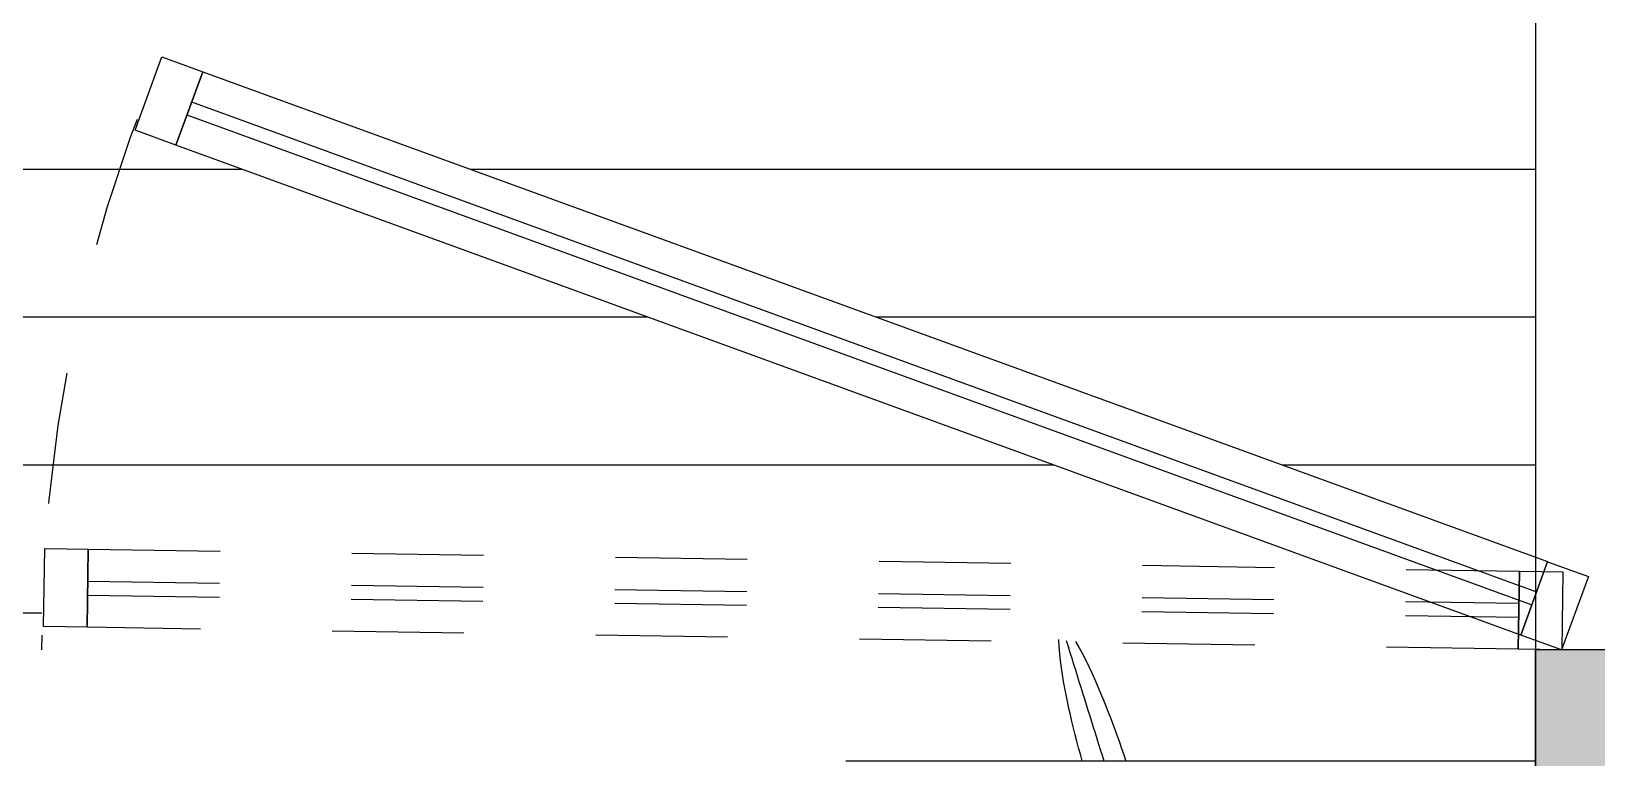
# Model space of a CAD drawing. Header units: metres. Extents: x 113 to 8702, y -1158 to 1243.
# Drawn here: x 5913.02 to 5914.208, y -734.062 to -733.51 of the extents above; entities that cross this region are included whole.
import ezdxf

# ---------------------------------------------------------------- set-up
doc = ezdxf.new("R2010")
doc.units = ezdxf.units.M
doc.header["$MEASUREMENT"] = 0
doc.linetypes.add('HIDDEN', pattern=[0.375, 0.25, -0.125])
doc.layers.add('PINK', color=6, linetype='Continuous')
doc.layers.add('YELLOW', color=2, linetype='Continuous')
pattern_1 = [(0, (0.55346, 22.75361), (3e-17, 0.1122875), [])]

# ---------------------------------------------------------------- blocks, each defined once
blk = doc.blocks.new('jef')
at = {"layer": 'PINK', "color": 250, "linetype": 'HIDDEN', "ltscale": 0.1}
for p, q in [((5869.079, -807.293), (5907.797, -821.399)), ((5868.942, -807.669), (5907.66, -821.775))]:
    blk.add_line(p, q, dxfattribs=at)
for points in [[(5868.626, -808.538), (5867.451, -808.11), (5868.221, -805.996), (5869.396, -806.424)], [(5868.625, -808.539), (5869.396, -806.424), (5908.114, -820.529), (5907.344, -822.643)], [(5908.518, -823.071), (5907.343, -822.643), (5908.114, -820.53), (5909.288, -820.958)]]:
    blk.add_lwpolyline(points, close=True, dxfattribs=at)
blk = doc.blocks.new('EK')
at = {"color": 250}
for p, q in [((5892.758, -836.096), (5892.873, -836.064)), ((5891.834, -836.382), (5891.949, -836.343)), ((5891.949, -836.343), (5892.065, -836.305)), ((5892.065, -836.305), (5892.18, -836.268)), ((5892.18, -836.268), (5892.296, -836.232)), ((5892.296, -836.232), (5892.411, -836.197)), ((5892.411, -836.197), (5892.527, -836.163)), ((5892.527, -836.163), (5892.642, -836.129)), ((5892.642, -836.129), (5892.758, -836.096)), ((5891.145, -836.641), (5891.259, -836.594)), ((5891.259, -836.594), (5891.374, -836.549)), ((5891.374, -836.549), (5891.489, -836.505)), ((5891.489, -836.505), (5891.604, -836.463)), ((5891.604, -836.463), (5891.719, -836.422)), ((5891.719, -836.422), (5891.834, -836.382)), ((5892.132, -836.642), (5892.235, -836.616)), ((5892.235, -836.616), (5892.338, -836.589)), ((5892.338, -836.589), (5892.44, -836.563)), ((5892.44, -836.563), (5892.543, -836.537)), ((5892.543, -836.537), (5892.644, -836.511)), ((5892.644, -836.511), (5892.746, -836.485)), ((5892.746, -836.485), (5892.847, -836.459)), ((5890.688, -836.852), (5890.802, -836.794)), ((5890.802, -836.794), (5890.916, -836.74)), ((5890.916, -836.74), (5891.03, -836.689)), ((5890.981, -836.937), (5891.087, -836.91)), ((5891.03, -836.689), (5891.145, -836.641)), ((5891.087, -836.91), (5891.193, -836.883)), ((5891.193, -836.883), (5891.298, -836.856)), ((5891.298, -836.856), (5891.403, -836.829)), ((5891.403, -836.829), (5891.508, -836.802)), ((5891.508, -836.802), (5891.613, -836.775)), ((5891.613, -836.775), (5891.717, -836.748)), ((5891.717, -836.748), (5891.821, -836.722)), ((5891.821, -836.722), (5891.925, -836.695)), ((5891.925, -836.695), (5892.029, -836.669)), ((5892.029, -836.669), (5892.132, -836.642)), ((5892.591, -836.898), (5892.472, -836.923)), ((5892.708, -836.872), (5892.591, -836.898)), ((5892.826, -836.846), (5892.708, -836.872)), ((5890.765, -837.153), (5890.635, -837.152)), ((5890.662, -837.019), (5890.769, -836.991)), ((5890.893, -837.148), (5890.765, -837.153)), ((5890.769, -836.991), (5890.875, -836.964)), ((5890.875, -836.964), (5890.981, -836.937)), ((5891.019, -837.141), (5890.893, -837.148)), ((5891.143, -837.13), (5891.019, -837.141)), ((5891.267, -837.118), (5891.143, -837.13)), ((5891.39, -837.104), (5891.267, -837.118)), ((5891.512, -837.088), (5891.39, -837.104)), ((5891.634, -837.071), (5891.512, -837.088)), ((5891.755, -837.053), (5891.634, -837.071)), ((5891.876, -837.034), (5891.755, -837.053)), ((5891.996, -837.013), (5891.876, -837.034)), ((5892.116, -836.992), (5891.996, -837.013)), ((5892.235, -836.97), (5892.116, -836.992)), ((5892.354, -836.947), (5892.235, -836.97)), ((5892.472, -836.923), (5892.354, -836.947))]:
    blk.add_line(p, q, dxfattribs=at)

msp = doc.modelspace()

# ---------------------------------------------------------------- hatches: boundary and pattern name
at = {"layer": 'YELLOW'}
h = msp.add_hatch(color=97, dxfattribs=at)
h.dxf.hatch_style = 1
h.paths.add_polyline_path([(5914.3723, -732.0261), (5914.3196, -732.0261), (5913.6081, -732.0261), (5913.6081, -732.1842), (5914.1615, -732.1842), (5914.1615, -732.828), (5914.1761, -732.828, -0.001129), (5914.1813, -732.828), (5914.3196, -732.828), (5914.3196, -732.1842), (5914.3723, -732.1842)])
h.paths.add_polyline_path([(5914.3196, -733.9798), (5914.1813, -733.9798), (5914.1813, -733.9798), (5914.1813, -733.9798), (5914.1813, -733.9798), (5914.1615, -733.9798), (5914.1615, -734.6123), (5911.7985, -734.6123), (5911.7985, -734.7705), (5914.3196, -734.7705)])
h = msp.add_hatch(dxfattribs=at)
h.set_pattern_fill('ANSI31', color=15, scale=0.8983, angle=315)
h.set_pattern_definition(pattern_1)
edge = h.paths.add_edge_path()
edge.add_line((5914.1615, -732.8281), (5914.1615, -732.7752))
edge.add_line((5914.1615, -732.7752), (5913.6081, -732.7752))
edge.add_line((5913.6081, -732.7752), (5913.6081, -732.6586))
edge.add_line((5913.6081, -732.6586), (5912.9961, -732.6586))
edge.add_line((5912.9961, -732.6586), (5912.9961, -732.7477))
edge.add_line((5912.9961, -732.7477), (5913.0178, -732.7477))
edge.add_line((5913.0178, -732.7477), (5912.9961, -732.7923))
edge.add_line((5912.9961, -732.7923), (5912.9743, -732.7477))
edge.add_line((5912.9743, -732.7477), (5912.9961, -732.7477))
edge.add_line((5912.9961, -732.7477), (5912.9961, -732.6586))
edge.add_line((5912.9961, -732.6586), (5912.3546, -732.6586))
edge.add_line((5912.3546, -732.6586), (5912.3546, -732.764))
edge.add_line((5912.3546, -732.764), (5911.7958, -732.764))
edge.add_line((5911.7958, -732.764), (5911.7958, -732.7851))
edge.add_line((5911.7958, -732.7851), (5911.8801, -732.7851))
edge.add_line((5911.8801, -732.7851), (5911.8801, -732.8062))
edge.add_line((5911.8801, -732.8062), (5911.3322, -732.8062))
edge.add_line((5911.3322, -732.8062), (5911.3322, -732.7851))
edge.add_line((5911.3322, -732.7851), (5911.4165, -732.7851))
edge.add_line((5911.4165, -732.7851), (5911.4165, -732.764))
edge.add_line((5911.4165, -732.764), (5910.8578, -732.764))
edge.add_arc((5910.8578, -732.7772), 0.0132, 90, 180.0005)
edge.add_line((5910.8446, -732.7772), (5910.8446, -734.6123))
edge.add_line((5910.8446, -734.6123), (5911.7985, -734.6123))
edge.add_line((5911.7985, -734.6123), (5914.1615, -734.6123))
edge.add_line((5914.1615, -734.6123), (5914.1615, -733.9795))
edge.add_line((5914.1615, -733.9795), (5914.1484, -733.9793))
edge.add_line((5914.1484, -733.9793), (5913.0625, -733.9626))
edge.add_line((5913.0625, -733.9626), (5913.0625, -733.9626))
edge.add_line((5913.0625, -733.9626), (5913.028, -733.9621))
edge.add_arc((5914.1787, -733.9788), 1.1508, 90.8568, 179.1691, ccw=False)
h.paths.add_polyline_path([(5912.3753, -733.8904), (5912.3753, -734.5388), (5911.7276, -734.5388), (5911.7276, -733.8904), (5912.2881, -733.8904), (5912.2881, -733.8709), (5912.3555, -733.8709), (5912.3555, -733.8904)], flags=16)
h.paths.add_polyline_path([(5912.3585, -733.9073), (5912.3585, -734.5219), (5911.8229, -734.5219), (5911.8229, -733.9073)], flags=0)
h.paths.add_polyline_path([(5913.6382, -734.0635), (5913.6382, -734.5332), (5912.458, -734.5332), (5912.458, -734.0635)], flags=16)
h.paths.add_polyline_path([(5913.6122, -734.0895), (5913.6122, -734.5072), (5912.484, -734.5072), (5912.484, -734.0895)], flags=0)
edge = h.paths.add_edge_path(flags=16)
edge.add_arc((5913.9158, -734.3563), 0.1795, 0, 360)
h = msp.add_hatch(dxfattribs=at)
h.set_pattern_fill('ANSI31', color=15, scale=0.8983, angle=315)
h.set_pattern_definition(pattern_1)
h.paths.add_polyline_path([(5914.1615, -732.8281, 0.296106), (5913.1207, -733.526), (5913.1193, -733.5298), (5913.1503, -733.5411), (5914.1615, -733.9095)])
h.paths.add_polyline_path([(5913.13, -733.5968), (5913.1503, -733.5411), (5913.1191, -733.5298, 0.083612), (5913.0305, -733.9015), (5913.0305, -733.9028), (5913.0634, -733.9033), (5913.063, -733.9277), (5914.0812, -733.9434)])

# ---------------------------------------------------------------- linework, layer by layer
at = {"layer": 'PINK', "color": 1, "ltscale": 3}
for p, q in [((5913.1419, -733.564), (5914.1623, -733.9358)), ((5913.1383, -733.5739), (5914.1587, -733.9457))]:
    msp.add_line(p, q, dxfattribs=at)
for points in [[(5913.13, -733.5968), (5913.099, -733.5855), (5913.1193, -733.5298), (5913.1503, -733.5411)], [(5913.13, -733.5968), (5913.1503, -733.5411), (5914.1707, -733.9128), (5914.1504, -733.9686)], [(5914.1813, -733.9798), (5914.1504, -733.9686), (5914.1706, -733.9129), (5914.2016, -733.9241)]]:
    msp.add_lwpolyline(points, close=True, dxfattribs=at)
at = {"layer": 'PINK', "color": 6}
msp.add_lwpolyline([(5914.1615, -734.6123), (5911.7985, -734.6123), (5911.7985, -734.7705), (5914.3196, -734.7705), (5914.3196, -733.9798), (5914.1615, -733.9798), (5914.1615, -734.6123), (5914.1615, -733.9795)], dxfattribs=at)
at = {"layer": 'PINK', "color": 11, "linetype": 'HIDDEN', "ltscale": 0.3}
msp.add_arc((5914.1787, -733.9788), 1.1508, 89.8707, 180.0535, dxfattribs=at)
at = {"layer": 'YELLOW', "color": 1}
msp.add_line((5914.1615, -732.828), (5914.1615, -733.9798), dxfattribs=at)

# ---------------------------------------------------------------- block references
at = {"layer": 'YELLOW', "xscale": 0.02635442538084214, "yscale": 0.02635442538084214, "zscale": 0.02635442538084214, "rotation": 19.13552707261719}
msp.add_blockref('jef', (5759.9591, -764.531), dxfattribs=at)
at = {"layer": 'YELLOW', "color": 252, "xscale": 0.04235995126399837, "yscale": 0.04235995126399837, "zscale": 0.04235995126399837, "rotation": 272.9502569749219}
msp.add_blockref('EK', (5936.3716, -482.9505), dxfattribs=at)

doc.saveas('drawing.dxf')
